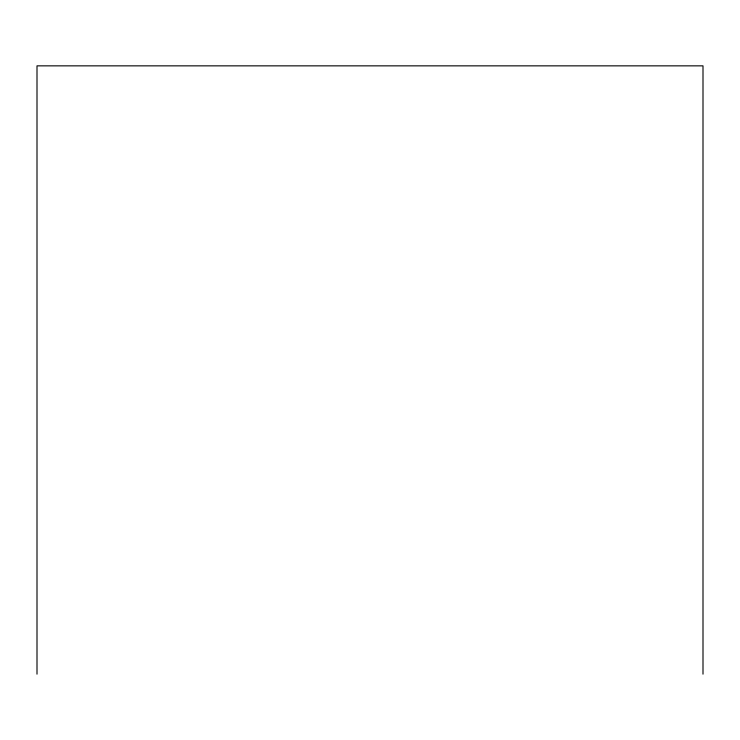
<?xml version="1.0" encoding="UTF-8"?>
<svg xmlns="http://www.w3.org/2000/svg" width="740" height="740" viewBox="0 0 740 740"><rect width="100%" height="100%" fill="white"/><g stroke="black" fill="none" stroke-linecap="round" stroke-linejoin="round"><path stroke-width="1.11" d="M703 674.149L703 65.851L37 65.851L37 674.149"/></g></svg>
